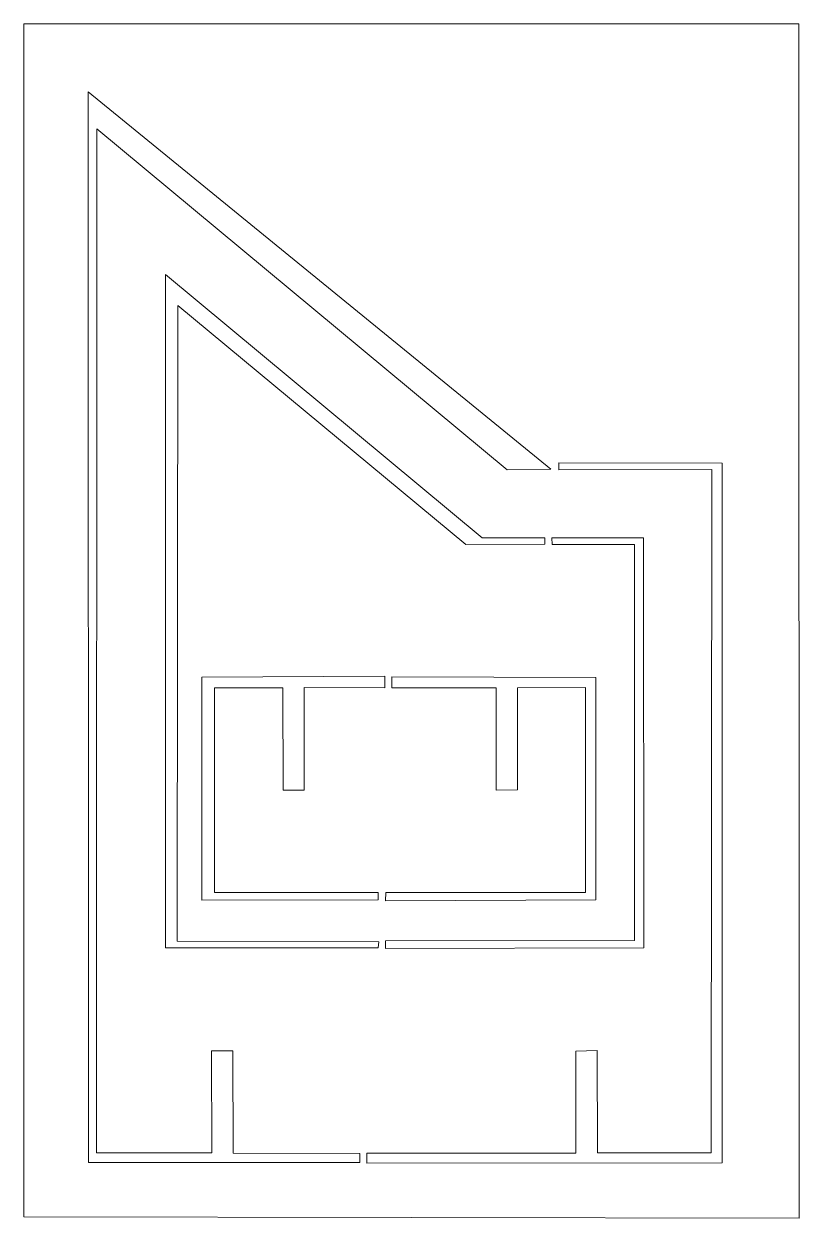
# Paper-space layout 'Sheet1' of a CAD drawing. Header units: millimetres. Extents: x 55 to 169, y 70 to 245.
import ezdxf

# ---------------------------------------------------------------- set-up
doc = ezdxf.new("R2010")
doc.units = ezdxf.units.MM
doc.header["$LTSCALE"] = 12.7
doc.layers.add('red', color=7, linetype='Continuous', lineweight=15)

psp = doc.layouts.new('Sheet1')

# ---------------------------------------------------------------- linework, layer by layer
at = {"layer": 'red', "color": 1, "lineweight": 0}
for p, q in [((55.17, 244.72), (55.16, 70.16)), ((168.52, 244.71), (55.17, 244.72)), ((168.54, 69.99), (168.52, 244.71)), ((64.55, 234.76), (64.6, 78.11)), ((132.23, 179.59), (64.55, 234.76)), ((65.77, 79.53), (65.83, 229.36)), ((65.83, 229.36), (125.86, 179.46)), ((122.19, 169.54), (75.86, 208.07)), ((75.86, 208.07), (75.87, 109.52)), ((77.58, 110.49), (77.67, 203.53)), ((77.67, 203.53), (119.78, 168.54)), ((133.41, 180.5), (133.41, 179.49)), ((157.3, 180.47), (133.41, 180.5)), ((157.29, 78.07), (157.3, 180.47)), ((125.86, 179.46), (132.23, 179.59)), ((133.41, 179.49), (155.76, 179.52)), ((155.76, 179.52), (155.69, 79.54)), ((131.36, 169.51), (122.19, 169.54)), ((131.36, 168.58), (131.36, 169.51)), ((145.79, 169.53), (132.4, 169.5)), ((132.4, 169.5), (132.42, 168.55)), ((145.84, 109.53), (145.79, 169.53)), ((119.78, 168.54), (131.36, 168.58)), ((132.42, 168.55), (144.47, 168.57)), ((144.47, 168.57), (144.48, 110.63)), ((107.96, 149.3), (81.19, 149.15)), ((81.19, 149.15), (81.19, 116.52)), ((107.96, 147.59), (107.96, 149.3)), ((108.99, 149.16), (108.97, 147.59)), ((138.81, 149.1), (108.99, 149.16)), ((138.83, 116.55), (138.81, 149.1)), ((83.04, 117.61), (83.06, 147.58)), ((83.06, 147.58), (93.03, 147.58)), ((93.03, 147.58), (93.07, 132.6)), ((96.17, 132.58), (96.13, 147.61)), ((96.13, 147.61), (107.96, 147.59)), ((108.97, 147.59), (124.24, 147.59)), ((124.24, 147.59), (124.24, 132.61)), ((127.34, 132.66), (127.35, 147.57)), ((127.35, 147.57), (137.31, 147.6)), ((137.31, 147.6), (137.31, 117.63)), ((93.07, 132.6), (96.17, 132.58)), ((124.24, 132.61), (127.34, 132.66)), ((106.99, 117.62), (83.04, 117.61)), ((106.99, 116.56), (106.99, 117.62)), ((108.08, 117.64), (108.06, 116.41)), ((137.31, 117.63), (108.08, 117.64)), ((81.19, 116.52), (106.99, 116.56)), ((108.06, 116.41), (138.83, 116.55)), ((107.05, 110.42), (77.58, 110.49)), ((106.98, 109.52), (107.05, 110.42)), ((144.48, 110.63), (108.06, 110.54)), ((108.06, 110.54), (108.06, 109.44)), ((75.87, 109.52), (106.98, 109.52)), ((108.06, 109.44), (145.84, 109.53)), ((85.73, 94.46), (82.6, 94.46)), ((82.6, 94.46), (82.64, 79.53)), ((85.75, 79.51), (85.73, 94.46)), ((139.01, 94.52), (135.91, 94.42)), ((135.91, 94.42), (135.91, 79.51)), ((139.04, 79.54), (139.01, 94.52)), ((82.64, 79.53), (65.77, 79.53)), ((104.28, 79.43), (85.75, 79.51)), ((104.28, 78.1), (104.28, 79.43)), ((135.91, 79.51), (105.3, 79.5)), ((105.3, 79.5), (105.3, 78.05)), ((155.69, 79.54), (139.04, 79.54)), ((64.6, 78.11), (104.28, 78.1)), ((105.3, 78.05), (157.29, 78.07)), ((55.16, 70.16), (168.54, 69.99))]:
    psp.add_line(p, q, dxfattribs=at)

doc.saveas('drawing.dxf')
